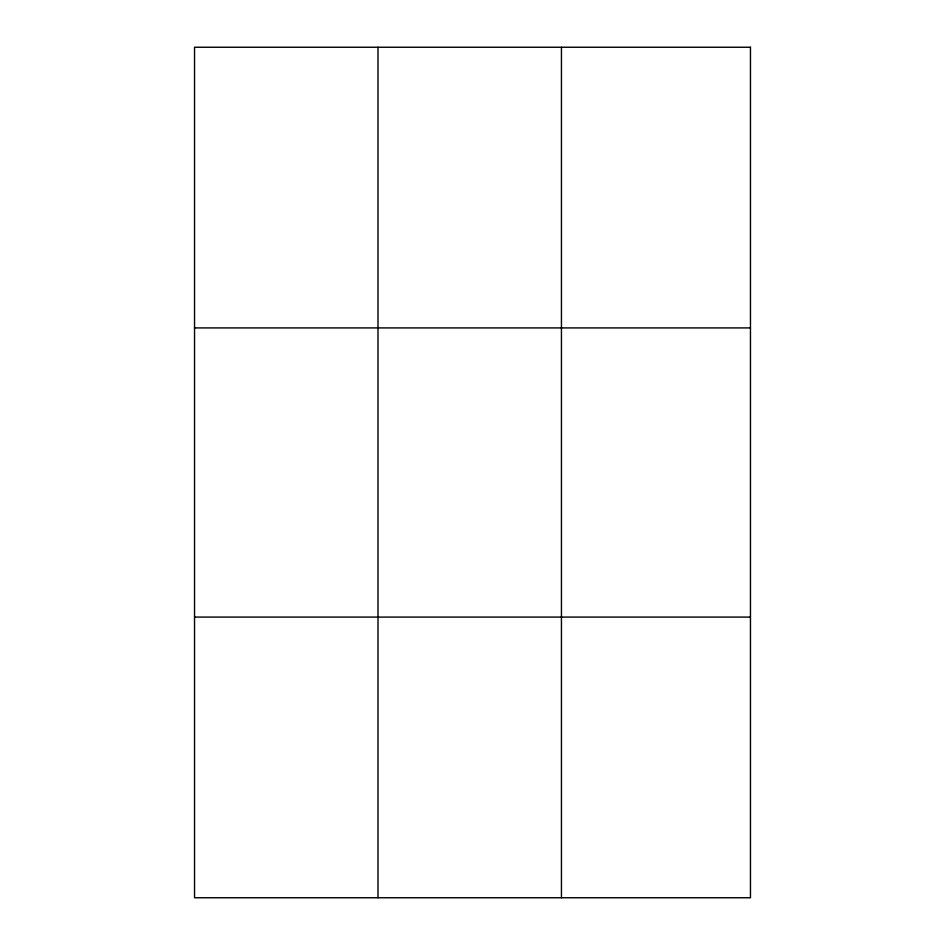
<?xml version="1.0" encoding="UTF-8"?>
<svg xmlns="http://www.w3.org/2000/svg" width="945" height="945" viewBox="0 0 945 945"><rect width="100%" height="100%" fill="white"/><g stroke="black" fill="none" stroke-linecap="round" stroke-linejoin="round"><path stroke-width="1.42" d="M378 47.25L378 897.75M561.448 47.25L561.448 897.75M194.54 327.915L750.46 327.915M194.54 617.085L750.46 617.085M750.46 47.25L750.46 897.75L194.54 897.75L194.54 47.25L750.46 47.25"/></g></svg>
